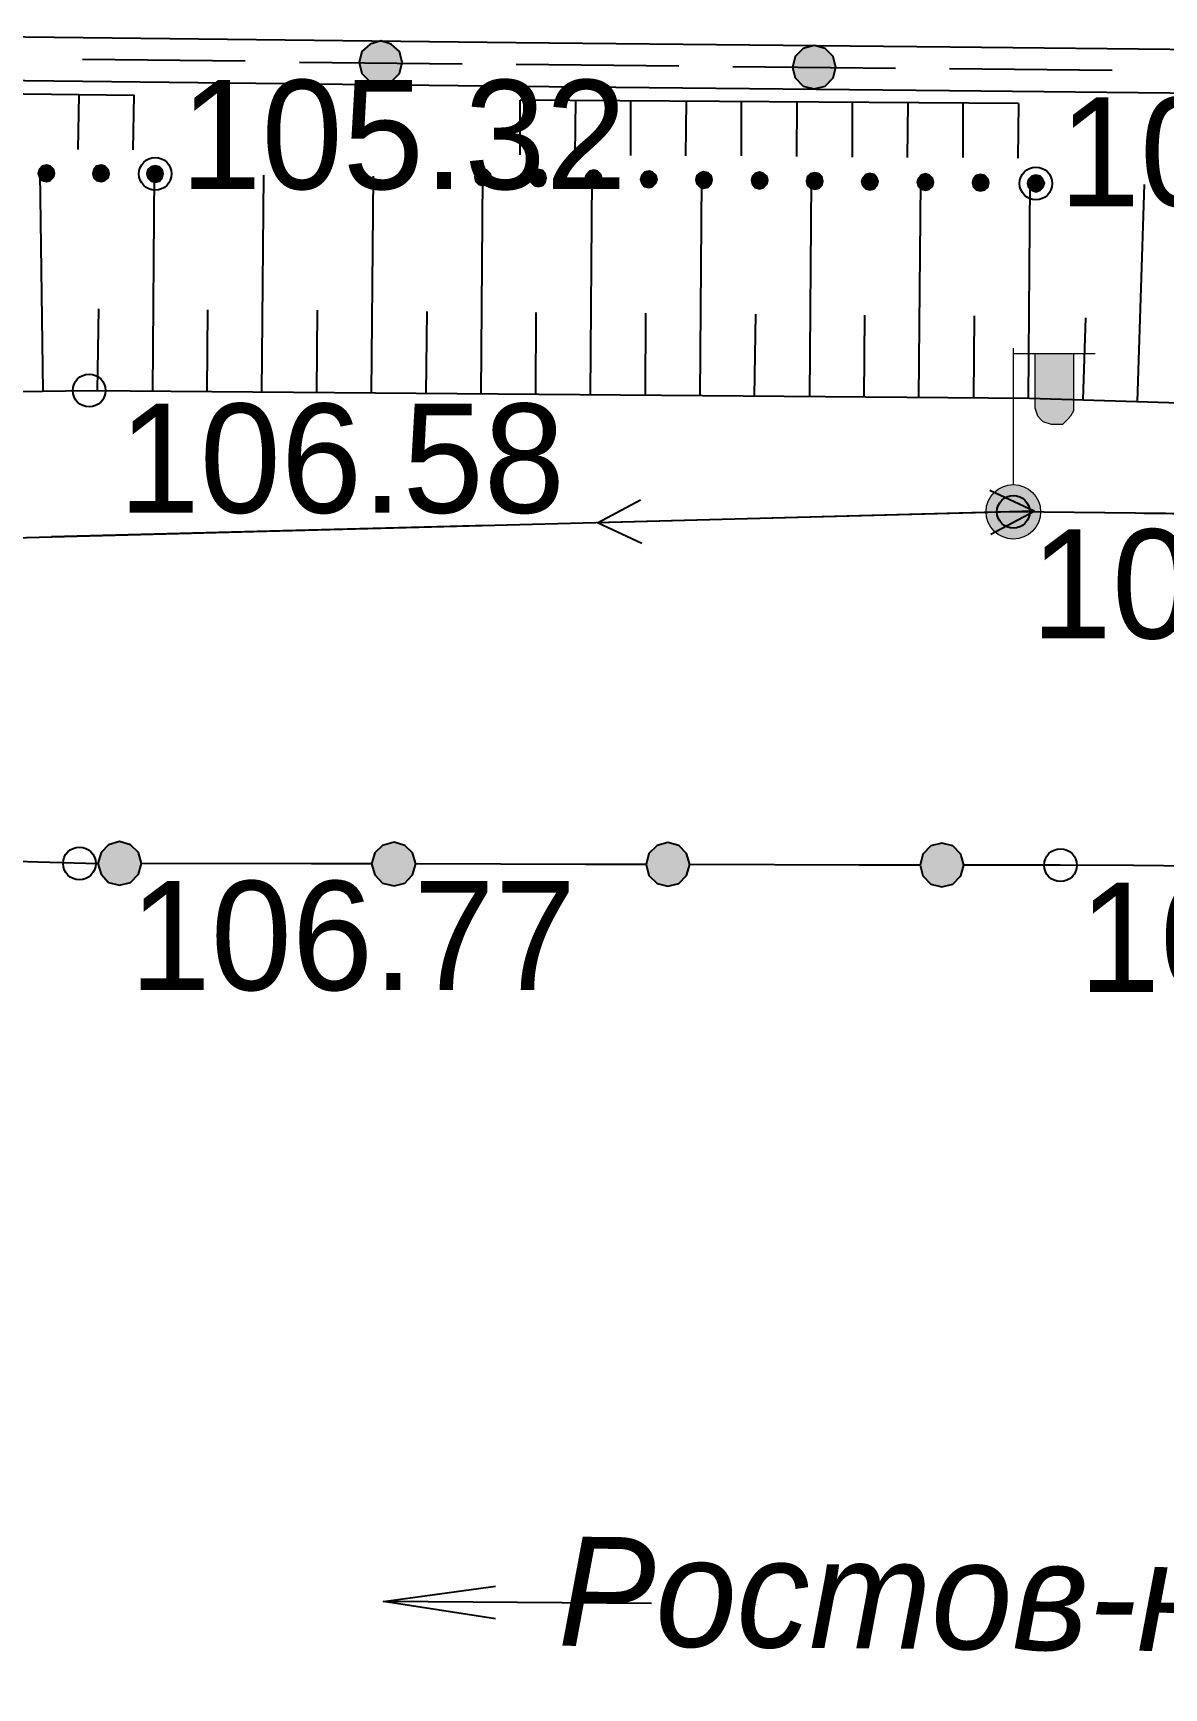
# Model space of a CAD drawing. Header units: millimetres. Extents: x 172667 to 1873135, y -274708 to 168495.
# Drawn here: x 1742374 to 1752736, y -5077 to 10080 of the extents above; entities that cross this region are included whole.
import ezdxf
from ezdxf.enums import TextEntityAlignment as Align

# ---------------------------------------------------------------- set-up
doc = ezdxf.new("R2010")
doc.units = ezdxf.units.MM
doc.layers.add('_ТОПО', color=253, linetype='Continuous')
doc.layers.add('SC007', color=7, linetype='Continuous')
doc.styles.add('1', font='', dxfattribs={"height": 0.000909972})
doc.styles.add('F2', font='', dxfattribs={"height": 0.000909972})
doc.styles.get('1').set_extended_font_data('D431', italic=True)
doc.styles.get('F2').set_extended_font_data('D431')

# ---------------------------------------------------------------- blocks, each defined once
blk = doc.blocks.new('SYMBOL2060001')
at = {"layer": 'SC007'}
blk.add_circle((0, 0), 0.15, dxfattribs=at)
blk = doc.blocks.new('SYMBOL2090003')
at = {"true_color": 0x000000}
h = blk.add_hatch(color=18, dxfattribs=at)
edge = h.paths.add_edge_path()
edge.add_arc((0, 0), 0.25, 0, 360)
at = {"color": 18, "linetype": 'Continuous', "lineweight": 0, "true_color": 0x000000}
blk.add_circle((0, 0), 0.25, dxfattribs=at)
blk = doc.blocks.new('SYMBOL2090014')
at = {"true_color": 0xffffff}
blk.add_hatch(color=7, dxfattribs=at).paths.add_polyline_path([(0.55, 1.45), (0.55, 0.95), (0.55, 0.925), (0.525, 0.875), (0.5, 0.85), (0.475, 0.825), (0.45, 0.8), (0.425, 0.8), (0.375, 0.8), (0.35, 0.8), (0.275, 0.825), (0.25, 0.85), (0.225, 0.875), (0.2, 0.95), (0.2, 1.45)])
at = {"color": 18, "linetype": 'Continuous', "lineweight": 0, "true_color": 0x000000, "flags": 128}
for points in [[(0, 1.5), (0, 0.25)], [(0, 1.45), (0.75, 1.45)]]:
    blk.add_lwpolyline(points, dxfattribs=at)
blk.add_lwpolyline([(0.55, 1.45), (0.55, 0.95), (0.55, 0.925), (0.525, 0.875), (0.5, 0.85), (0.475, 0.825), (0.45, 0.8), (0.425, 0.8), (0.375, 0.8), (0.35, 0.8), (0.275, 0.825), (0.25, 0.85), (0.225, 0.875), (0.2, 0.95), (0.2, 1.45), (0.55, 1.45)], close=True, dxfattribs=at)

msp = doc.modelspace()

# ---------------------------------------------------------------- hatches: boundary and pattern name
at = {"layer": '_ТОПО', "linetype": 'ByBlock', "lineweight": -2}
for points in [[(1745561.2, 9610.1), (1745656.2, 9635.1), (1745731.2, 9710.1), (1745756.2, 9810.1), (1745731.2, 9910.1), (1745656.2, 9980.1), (1745561.2, 10010.1), (1745461.2, 9980.1), (1745386.2, 9910.1), (1745361.2, 9810.1), (1745386.2, 9710.1), (1745461.2, 9635.1)], [(1749531.2, 9570.1), (1749631.2, 9595.1), (1749706.2, 9670.1), (1749731.2, 9765.1), (1749706.2, 9865.1), (1749631.2, 9940.1), (1749531.2, 9965.1), (1749431.2, 9940.1), (1749356.2, 9865.1), (1749331.2, 9765.1), (1749356.2, 9670.1), (1749431.2, 9595.1)], [(1742496.2, 8720.1), (1742531.2, 8730.1), (1742561.2, 8760.1), (1742571.2, 8795.1), (1742561.2, 8835.1), (1742531.2, 8860.1), (1742496.2, 8870.1), (1742456.2, 8860.1), (1742431.2, 8835.1), (1742421.2, 8795.1), (1742431.2, 8760.1), (1742456.2, 8730.1)], [(1742996.2, 8720.1), (1743031.2, 8730.1), (1743061.2, 8755.1), (1743071.2, 8795.1), (1743061.2, 8830.1), (1743031.2, 8860.1), (1742996.2, 8870.1), (1742956.2, 8860.1), (1742931.2, 8830.1), (1742921.2, 8795.1), (1742931.2, 8755.1), (1742956.2, 8730.1)], [(1743491.2, 8715.1), (1743531.2, 8725.1), (1743556.2, 8755.1), (1743566.2, 8790.1), (1743556.2, 8830.1), (1743531.2, 8855.1), (1743491.2, 8865.1), (1743456.2, 8855.1), (1743426.2, 8830.1), (1743416.2, 8790.1), (1743426.2, 8755.1), (1743456.2, 8725.1)], [(1746496.2, 8685.1), (1746531.2, 8695.1), (1746561.2, 8720.1), (1746571.2, 8760.1), (1746561.2, 8795.1), (1746531.2, 8825.1), (1746496.2, 8835.1), (1746456.2, 8825.1), (1746431.2, 8795.1), (1746421.2, 8760.1), (1746431.2, 8720.1), (1746456.2, 8695.1)], [(1747001.2, 8675.1), (1747041.2, 8685.1), (1747066.2, 8715.1), (1747076.2, 8755.1), (1747066.2, 8790.1), (1747041.2, 8820.1), (1747001.2, 8830.1), (1746966.2, 8820.1), (1746936.2, 8790.1), (1746926.2, 8755.1), (1746936.2, 8715.1), (1746966.2, 8685.1)], [(1747511.2, 8670.1), (1747546.2, 8680.1), (1747576.2, 8710.1), (1747586.2, 8745.1), (1747576.2, 8785.1), (1747546.2, 8815.1), (1747511.2, 8825.1), (1747471.2, 8815.1), (1747446.2, 8785.1), (1747431.2, 8745.1), (1747446.2, 8710.1), (1747471.2, 8680.1)], [(1748016.2, 8665.1), (1748051.2, 8675.1), (1748081.2, 8705.1), (1748091.2, 8740.1), (1748081.2, 8780.1), (1748051.2, 8805.1), (1748016.2, 8815.1), (1747976.2, 8805.1), (1747951.2, 8780.1), (1747941.2, 8740.1), (1747951.2, 8705.1), (1747976.2, 8675.1)], [(1748521.2, 8660.1), (1748561.2, 8670.1), (1748586.2, 8700.1), (1748596.2, 8735.1), (1748586.2, 8775.1), (1748561.2, 8800.1), (1748521.2, 8810.1), (1748486.2, 8800.1), (1748456.2, 8775.1), (1748446.2, 8735.1), (1748456.2, 8700.1), (1748486.2, 8670.1)], [(1749031.2, 8655.1), (1749066.2, 8665.1), (1749096.2, 8695.1), (1749106.2, 8730.1), (1749096.2, 8770.1), (1749066.2, 8795.1), (1749031.2, 8805.1), (1748991.2, 8795.1), (1748966.2, 8770.1), (1748956.2, 8730.1), (1748966.2, 8695.1), (1748991.2, 8665.1)], [(1749536.2, 8650.1), (1749576.2, 8660.1), (1749601.2, 8685.1), (1749611.2, 8725.1), (1749601.2, 8765.1), (1749576.2, 8790.1), (1749536.2, 8800.1), (1749496.2, 8790.1), (1749471.2, 8765.1), (1749461.2, 8725.1), (1749471.2, 8685.1), (1749496.2, 8660.1)], [(1750041.2, 8645.1), (1750081.2, 8655.1), (1750106.2, 8680.1), (1750116.2, 8720.1), (1750106.2, 8755.1), (1750081.2, 8785.1), (1750041.2, 8795.1), (1750006.2, 8785.1), (1749976.2, 8755.1), (1749966.2, 8720.1), (1749976.2, 8680.1), (1750006.2, 8655.1)], [(1750551.2, 8640.1), (1750586.2, 8650.1), (1750616.2, 8675.1), (1750626.2, 8715.1), (1750616.2, 8750.1), (1750586.2, 8780.1), (1750551.2, 8790.1), (1750511.2, 8780.1), (1750486.2, 8750.1), (1750476.2, 8715.1), (1750486.2, 8675.1), (1750511.2, 8650.1)], [(1751056.2, 8635.1), (1751096.2, 8645.1), (1751121.2, 8670.1), (1751131.2, 8710.1), (1751121.2, 8745.1), (1751096.2, 8775.1), (1751056.2, 8785.1), (1751016.2, 8775.1), (1750991.2, 8745.1), (1750981.2, 8710.1), (1750991.2, 8670.1), (1751016.2, 8645.1)], [(1751561.2, 8625.1), (1751601.2, 8640.1), (1751626.2, 8665.1), (1751641.2, 8705.1), (1751626.2, 8740.1), (1751601.2, 8770.1), (1751561.2, 8780.1), (1751526.2, 8770.1), (1751496.2, 8740.1), (1751486.2, 8705.1), (1751496.2, 8665.1), (1751526.2, 8640.1)], [(1743166.2, 2275.1), (1743266.2, 2300.1), (1743341.2, 2375.1), (1743366.2, 2475.1), (1743341.2, 2575.1), (1743266.2, 2645.1), (1743166.2, 2675.1), (1743066.2, 2645.1), (1742996.2, 2575.1), (1742966.2, 2475.1), (1742996.2, 2375.1), (1743066.2, 2300.1)], [(1745681.2, 2270.1), (1745781.2, 2295.1), (1745851.2, 2370.1), (1745881.2, 2470.1), (1745851.2, 2570.1), (1745781.2, 2640.1), (1745681.2, 2670.1), (1745576.2, 2640.1), (1745506.2, 2570.1), (1745476.2, 2470.1), (1745506.2, 2370.1), (1745576.2, 2295.1)], [(1748191.2, 2265.1), (1748291.2, 2290.1), (1748361.2, 2365.1), (1748391.2, 2465.1), (1748361.2, 2565.1), (1748291.2, 2640.1), (1748191.2, 2665.1), (1748091.2, 2640.1), (1748016.2, 2565.1), (1747991.2, 2465.1), (1748016.2, 2365.1), (1748091.2, 2290.1)], [(1750701.2, 2260.1), (1750801.2, 2285.1), (1750876.2, 2360.1), (1750901.2, 2460.1), (1750876.2, 2560.1), (1750801.2, 2635.1), (1750701.2, 2660.1), (1750601.2, 2635.1), (1750526.2, 2560.1), (1750501.2, 2460.1), (1750526.2, 2360.1), (1750601.2, 2285.1)]]:
    msp.add_hatch(color=8, dxfattribs=at).paths.add_polyline_path(points)

# ---------------------------------------------------------------- linework, layer by layer
at = {"layer": '_ТОПО', "color": 8, "linetype": 'ByBlock', "lineweight": -2}
for p, q in [((1738856.2, 10080.1, 107425.7), (1742831.2, 10040.1, 107472.7)), ((1742831.2, 10040.1, 107472.7), (1746801.2, 9995.1, 107519.6)), ((1746801.2, 9995.1, 107519.6), (1750776.2, 9955.1, 107566.6)), ((1750776.2, 9955.1, 107566.6), (1754746.2, 9910.1, 107613.5)), ((1742826.2, 9840.1, 107472.6), (1744316.2, 9825.1, 107490.3)), ((1742826.2, 9840.1, 107472.6), (1744316.2, 9825.1, 107490.3)), ((1744816.2, 9815.1, 107496.2), (1746306.2, 9800.1, 107513.8)), ((1744816.2, 9815.1, 107496.2), (1746306.2, 9800.1, 107513.8)), ((1746801.2, 9795.1, 107519.6), (1748291.2, 9780.1, 107537.2)), ((1746801.2, 9795.1, 107519.6), (1748291.2, 9780.1, 107537.2)), ((1748786.2, 9775.1, 107543.1), (1750276.2, 9760.1, 107560.7)), ((1748786.2, 9775.1, 107543.1), (1750276.2, 9760.1, 107560.7)), ((1750771.2, 9755.1, 107566.5), (1752261.2, 9740.1, 107584.1)), ((1750771.2, 9755.1, 107566.5), (1752261.2, 9740.1, 107584.1)), ((1743300.1, 9508.3, 98772.5), (1730138.9, 9685.1, 106645.8)), ((1738851.2, 9680.1, 107425.6), (1742826.2, 9640.1, 107472.6)), ((1742826.2, 9640.1, 107472.6), (1746796.2, 9595.1, 107519.5)), ((1746796.2, 9595.1, 107519.5), (1750771.2, 9555.1, 107566.5)), ((1750771.2, 9555.1, 107566.5), (1754741.2, 9510.1, 107613.3)), ((1742786.2, 9015.1, 99191.7), (1742796.2, 9515.1, 99073.9)), ((1743291.2, 9010.1, 99059.5), (1743301.2, 9510.1, 98772.5)), ((1746836.2, 8965.1, 102188.4), (1746836.2, 9465.1, 101736.9)), ((1751404.9, 9435.4, 106323.4), (1746837.5, 9466.7, 101736.9)), ((1747341.2, 8965.1, 102415.8), (1747346.2, 9465.1, 102247.7)), ((1747851.2, 8960.1, 102838.4), (1747851.2, 9460.1, 102754.8)), ((1748356.2, 8955.1, 103304.4), (1748361.2, 9455.1, 103266.9)), ((1748866.2, 8955.1, 103789), (1748866.2, 9455.1, 103774)), ((1749371.2, 8950.1, 104272.8), (1749376.2, 9450.1, 104286.2)), ((1749881.2, 8945.1, 104757.6), (1749881.2, 9445.1, 104793.3)), ((1750386.2, 8940.1, 105222.7), (1750391.2, 9440.1, 105305.4)), ((1750896.2, 8940.1, 105645.3), (1750896.2, 9440.1, 105812.5)), ((1751401.2, 8935.1, 105873), (1751406.2, 9435.1, 106323.4)), ((1742465.2, 6800.8, 106842.5), (1742439.4, 8797.8, 106842.5)), ((1743470.2, 6800.8, 106842.5), (1743485.6, 8791.2, 106842.5)), ((1744470.2, 6790.8, 106842.5), (1744487.4, 8780.3, 106842.5)), ((1745475.2, 6785.8, 106842.5), (1745492.3, 8769.3, 106842.5)), ((1746480.2, 6775.8, 106842.5), (1746495.6, 8758.4, 106842.5)), ((1747480.2, 6770.8, 106842.5), (1747497.2, 8747.5, 106842.5)), ((1748485.2, 6760.8, 106842.5), (1748500.5, 8736.5, 106842.5)), ((1749490.2, 6750.8, 106842.5), (1749505.5, 8725.6, 106842.5)), ((1750490.2, 6745.8, 106842.5), (1750507.2, 8714.6, 106842.5)), ((1751495.2, 6735.8, 106842.5), (1751510.5, 8703.7, 106842.5)), ((1752495.2, 6705.8, 106842.5), (1752557, 8694.8, 106842.5)), ((1742965.2, 6805.8, 106842.5), (1742975.2, 7555.8, 106842.5)), ((1743970.2, 6795.8, 106842.5), (1743975.2, 7545.8, 106842.5)), ((1744975.2, 6790.8, 106842.5), (1744980.2, 7540.8, 106842.5)), ((1745975.2, 6780.8, 106842.5), (1745985.2, 7530.8, 106842.5)), ((1746980.2, 6770.8, 106842.5), (1746985.2, 7520.8, 106842.5)), ((1747985.2, 6765.8, 106842.5), (1747990.2, 7515.8, 106842.5)), ((1748985.2, 6755.8, 106842.5), (1748995.2, 7505.8, 106842.5)), ((1749990.2, 6745.8, 106842.5), (1749995.2, 7495.8, 106842.5)), ((1750995.2, 6740.8, 106842.5), (1751000.2, 7490.8, 106842.5)), ((1751995.2, 6720.8, 106842.5), (1752020.2, 7470.8, 106842.5)), ((1751546.2, 5700.1, 106972), (1747546.2, 5595.1, 106972)), ((1756551.2, 5640.1, 106972), (1752551.2, 5680.1, 106972)), ((1746546.2, 5570.1, 106972), (1742541.2, 5465.1, 106972)), ((1742416.2, 2485.1, 107101.5), (1740856.2, 2535.1, 107101.5)), ((1742966.2, 2470.1, 107101.5), (1742416.2, 2485.1, 107101.5)), ((1744926.2, 2470.1, 107101.5), (1743366.2, 2475.1, 107101.5)), ((1745476.2, 2470.1, 107101.5), (1744926.2, 2470.1, 107101.5)), ((1747436.2, 2465.1, 107101.5), (1745881.2, 2470.1, 107101.5)), ((1747991.2, 2465.1, 107101.5), (1747436.2, 2465.1, 107101.5)), ((1749946.2, 2460.1, 107101.5), (1748391.2, 2465.1, 107101.5)), ((1750501.2, 2460.1, 107101.5), (1749946.2, 2460.1, 107101.5)), ((1753011.2, 2450.1, 107101.5), (1752456.2, 2455.1, 107101.5)), ((1748041.2, -4304.9, 106952.7), (1745586.2, -4284.9, 106952.7)), ((1748041.2, -4304.9, 106952.7), (1745586.2, -4284.9, 106952.7))]:
    msp.add_line(p, q, dxfattribs=at)
at = {"layer": '_ТОПО', "color": 8, "linetype": 'ByBlock', "lineweight": -2, "flags": 128}
for points, elevation in [([(1745561.2, 9610.1), (1745656.2, 9635.1), (1745731.2, 9710.1), (1745756.2, 9810.1), (1745731.2, 9910.1), (1745656.2, 9980.1), (1745561.2, 10010.1), (1745461.2, 9980.1), (1745386.2, 9910.1), (1745361.2, 9810.1), (1745386.2, 9710.1), (1745461.2, 9635.1), (1745561.2, 9610.1)], 107504.9), ([(1745561.2, 9610.1), (1745656.2, 9635.1), (1745731.2, 9710.1), (1745756.2, 9810.1), (1745731.2, 9910.1), (1745656.2, 9980.1), (1745561.2, 10010.1), (1745461.2, 9980.1), (1745386.2, 9910.1), (1745361.2, 9810.1), (1745386.2, 9710.1), (1745461.2, 9635.1), (1745561.2, 9610.1)], 107296.5), ([(1749531.2, 9570.1), (1749631.2, 9595.1), (1749706.2, 9670.1), (1749731.2, 9765.1), (1749706.2, 9865.1), (1749631.2, 9940.1), (1749531.2, 9965.1), (1749431.2, 9940.1), (1749356.2, 9865.1), (1749331.2, 9765.1), (1749356.2, 9670.1), (1749431.2, 9595.1), (1749531.2, 9570.1)], 107551.9), ([(1749531.2, 9570.1), (1749631.2, 9595.1), (1749706.2, 9670.1), (1749731.2, 9765.1), (1749706.2, 9865.1), (1749631.2, 9940.1), (1749531.2, 9965.1), (1749431.2, 9940.1), (1749356.2, 9865.1), (1749331.2, 9765.1), (1749356.2, 9670.1), (1749431.2, 9595.1), (1749531.2, 9570.1)], 107296.5), ([(1742496.2, 8720.1), (1742531.2, 8730.1), (1742561.2, 8760.1), (1742571.2, 8795.1), (1742561.2, 8835.1), (1742531.2, 8860.1), (1742496.2, 8870.1), (1742456.2, 8860.1), (1742431.2, 8835.1), (1742421.2, 8795.1), (1742431.2, 8760.1), (1742456.2, 8730.1), (1742496.2, 8720.1)], 105296), ([(1742496.2, 8720.1), (1742531.2, 8730.1), (1742561.2, 8760.1), (1742571.2, 8795.1), (1742561.2, 8835.1), (1742531.2, 8860.1), (1742496.2, 8870.1), (1742456.2, 8860.1), (1742431.2, 8835.1), (1742421.2, 8795.1), (1742431.2, 8760.1), (1742456.2, 8730.1), (1742496.2, 8720.1)], 105296), ([(1742996.2, 8720.1), (1743031.2, 8730.1), (1743061.2, 8755.1), (1743071.2, 8795.1), (1743061.2, 8830.1), (1743031.2, 8860.1), (1742996.2, 8870.1), (1742956.2, 8860.1), (1742931.2, 8830.1), (1742921.2, 8795.1), (1742931.2, 8755.1), (1742956.2, 8730.1), (1742996.2, 8720.1)], 105296), ([(1742996.2, 8720.1), (1743031.2, 8730.1), (1743061.2, 8755.1), (1743071.2, 8795.1), (1743061.2, 8830.1), (1743031.2, 8860.1), (1742996.2, 8870.1), (1742956.2, 8860.1), (1742931.2, 8830.1), (1742921.2, 8795.1), (1742931.2, 8755.1), (1742956.2, 8730.1), (1742996.2, 8720.1)], 105296), ([(1743491.2, 8715.1), (1743531.2, 8725.1), (1743556.2, 8755.1), (1743566.2, 8790.1), (1743556.2, 8830.1), (1743531.2, 8855.1), (1743491.2, 8865.1), (1743456.2, 8855.1), (1743426.2, 8830.1), (1743416.2, 8790.1), (1743426.2, 8755.1), (1743456.2, 8725.1), (1743491.2, 8715.1)], 105296), ([(1743491.2, 8715.1), (1743531.2, 8725.1), (1743556.2, 8755.1), (1743566.2, 8790.1), (1743556.2, 8830.1), (1743531.2, 8855.1), (1743491.2, 8865.1), (1743456.2, 8855.1), (1743426.2, 8830.1), (1743416.2, 8790.1), (1743426.2, 8755.1), (1743456.2, 8725.1), (1743491.2, 8715.1)], 105296), ([(1746496.2, 8685.1), (1746531.2, 8695.1), (1746561.2, 8720.1), (1746571.2, 8760.1), (1746561.2, 8795.1), (1746531.2, 8825.1), (1746496.2, 8835.1), (1746456.2, 8825.1), (1746431.2, 8795.1), (1746421.2, 8760.1), (1746431.2, 8720.1), (1746456.2, 8695.1), (1746496.2, 8685.1)], 105296), ([(1746496.2, 8685.1), (1746531.2, 8695.1), (1746561.2, 8720.1), (1746571.2, 8760.1), (1746561.2, 8795.1), (1746531.2, 8825.1), (1746496.2, 8835.1), (1746456.2, 8825.1), (1746431.2, 8795.1), (1746421.2, 8760.1), (1746431.2, 8720.1), (1746456.2, 8695.1), (1746496.2, 8685.1)], 105296), ([(1747001.2, 8675.1), (1747041.2, 8685.1), (1747066.2, 8715.1), (1747076.2, 8755.1), (1747066.2, 8790.1), (1747041.2, 8820.1), (1747001.2, 8830.1), (1746966.2, 8820.1), (1746936.2, 8790.1), (1746926.2, 8755.1), (1746936.2, 8715.1), (1746966.2, 8685.1), (1747001.2, 8675.1)], 105296), ([(1747001.2, 8675.1), (1747041.2, 8685.1), (1747066.2, 8715.1), (1747076.2, 8755.1), (1747066.2, 8790.1), (1747041.2, 8820.1), (1747001.2, 8830.1), (1746966.2, 8820.1), (1746936.2, 8790.1), (1746926.2, 8755.1), (1746936.2, 8715.1), (1746966.2, 8685.1), (1747001.2, 8675.1)], 105296), ([(1747511.2, 8670.1), (1747546.2, 8680.1), (1747576.2, 8710.1), (1747586.2, 8745.1), (1747576.2, 8785.1), (1747546.2, 8815.1), (1747511.2, 8825.1), (1747471.2, 8815.1), (1747446.2, 8785.1), (1747431.2, 8745.1), (1747446.2, 8710.1), (1747471.2, 8680.1), (1747511.2, 8670.1)], 105296), ([(1747511.2, 8670.1), (1747546.2, 8680.1), (1747576.2, 8710.1), (1747586.2, 8745.1), (1747576.2, 8785.1), (1747546.2, 8815.1), (1747511.2, 8825.1), (1747471.2, 8815.1), (1747446.2, 8785.1), (1747431.2, 8745.1), (1747446.2, 8710.1), (1747471.2, 8680.1), (1747511.2, 8670.1)], 105296), ([(1748016.2, 8665.1), (1748051.2, 8675.1), (1748081.2, 8705.1), (1748091.2, 8740.1), (1748081.2, 8780.1), (1748051.2, 8805.1), (1748016.2, 8815.1), (1747976.2, 8805.1), (1747951.2, 8780.1), (1747941.2, 8740.1), (1747951.2, 8705.1), (1747976.2, 8675.1), (1748016.2, 8665.1)], 105296), ([(1748016.2, 8665.1), (1748051.2, 8675.1), (1748081.2, 8705.1), (1748091.2, 8740.1), (1748081.2, 8780.1), (1748051.2, 8805.1), (1748016.2, 8815.1), (1747976.2, 8805.1), (1747951.2, 8780.1), (1747941.2, 8740.1), (1747951.2, 8705.1), (1747976.2, 8675.1), (1748016.2, 8665.1)], 105296), ([(1748521.2, 8660.1), (1748561.2, 8670.1), (1748586.2, 8700.1), (1748596.2, 8735.1), (1748586.2, 8775.1), (1748561.2, 8800.1), (1748521.2, 8810.1), (1748486.2, 8800.1), (1748456.2, 8775.1), (1748446.2, 8735.1), (1748456.2, 8700.1), (1748486.2, 8670.1), (1748521.2, 8660.1)], 105296), ([(1748521.2, 8660.1), (1748561.2, 8670.1), (1748586.2, 8700.1), (1748596.2, 8735.1), (1748586.2, 8775.1), (1748561.2, 8800.1), (1748521.2, 8810.1), (1748486.2, 8800.1), (1748456.2, 8775.1), (1748446.2, 8735.1), (1748456.2, 8700.1), (1748486.2, 8670.1), (1748521.2, 8660.1)], 105296), ([(1749031.2, 8655.1), (1749066.2, 8665.1), (1749096.2, 8695.1), (1749106.2, 8730.1), (1749096.2, 8770.1), (1749066.2, 8795.1), (1749031.2, 8805.1), (1748991.2, 8795.1), (1748966.2, 8770.1), (1748956.2, 8730.1), (1748966.2, 8695.1), (1748991.2, 8665.1), (1749031.2, 8655.1)], 105296), ([(1749031.2, 8655.1), (1749066.2, 8665.1), (1749096.2, 8695.1), (1749106.2, 8730.1), (1749096.2, 8770.1), (1749066.2, 8795.1), (1749031.2, 8805.1), (1748991.2, 8795.1), (1748966.2, 8770.1), (1748956.2, 8730.1), (1748966.2, 8695.1), (1748991.2, 8665.1), (1749031.2, 8655.1)], 105296), ([(1749536.2, 8650.1), (1749576.2, 8660.1), (1749601.2, 8685.1), (1749611.2, 8725.1), (1749601.2, 8765.1), (1749576.2, 8790.1), (1749536.2, 8800.1), (1749496.2, 8790.1), (1749471.2, 8765.1), (1749461.2, 8725.1), (1749471.2, 8685.1), (1749496.2, 8660.1), (1749536.2, 8650.1)], 105296), ([(1749536.2, 8650.1), (1749576.2, 8660.1), (1749601.2, 8685.1), (1749611.2, 8725.1), (1749601.2, 8765.1), (1749576.2, 8790.1), (1749536.2, 8800.1), (1749496.2, 8790.1), (1749471.2, 8765.1), (1749461.2, 8725.1), (1749471.2, 8685.1), (1749496.2, 8660.1), (1749536.2, 8650.1)], 105296), ([(1750041.2, 8645.1), (1750081.2, 8655.1), (1750106.2, 8680.1), (1750116.2, 8720.1), (1750106.2, 8755.1), (1750081.2, 8785.1), (1750041.2, 8795.1), (1750006.2, 8785.1), (1749976.2, 8755.1), (1749966.2, 8720.1), (1749976.2, 8680.1), (1750006.2, 8655.1), (1750041.2, 8645.1)], 105296), ([(1750041.2, 8645.1), (1750081.2, 8655.1), (1750106.2, 8680.1), (1750116.2, 8720.1), (1750106.2, 8755.1), (1750081.2, 8785.1), (1750041.2, 8795.1), (1750006.2, 8785.1), (1749976.2, 8755.1), (1749966.2, 8720.1), (1749976.2, 8680.1), (1750006.2, 8655.1), (1750041.2, 8645.1)], 105296), ([(1750551.2, 8640.1), (1750586.2, 8650.1), (1750616.2, 8675.1), (1750626.2, 8715.1), (1750616.2, 8750.1), (1750586.2, 8780.1), (1750551.2, 8790.1), (1750511.2, 8780.1), (1750486.2, 8750.1), (1750476.2, 8715.1), (1750486.2, 8675.1), (1750511.2, 8650.1), (1750551.2, 8640.1)], 105296), ([(1750551.2, 8640.1), (1750586.2, 8650.1), (1750616.2, 8675.1), (1750626.2, 8715.1), (1750616.2, 8750.1), (1750586.2, 8780.1), (1750551.2, 8790.1), (1750511.2, 8780.1), (1750486.2, 8750.1), (1750476.2, 8715.1), (1750486.2, 8675.1), (1750511.2, 8650.1), (1750551.2, 8640.1)], 105296), ([(1751056.2, 8635.1), (1751096.2, 8645.1), (1751121.2, 8670.1), (1751131.2, 8710.1), (1751121.2, 8745.1), (1751096.2, 8775.1), (1751056.2, 8785.1), (1751016.2, 8775.1), (1750991.2, 8745.1), (1750981.2, 8710.1), (1750991.2, 8670.1), (1751016.2, 8645.1), (1751056.2, 8635.1)], 105296), ([(1751056.2, 8635.1), (1751096.2, 8645.1), (1751121.2, 8670.1), (1751131.2, 8710.1), (1751121.2, 8745.1), (1751096.2, 8775.1), (1751056.2, 8785.1), (1751016.2, 8775.1), (1750991.2, 8745.1), (1750981.2, 8710.1), (1750991.2, 8670.1), (1751016.2, 8645.1), (1751056.2, 8635.1)], 105296), ([(1751561.2, 8625.1), (1751601.2, 8640.1), (1751626.2, 8665.1), (1751641.2, 8705.1), (1751626.2, 8740.1), (1751601.2, 8770.1), (1751561.2, 8780.1), (1751526.2, 8770.1), (1751496.2, 8740.1), (1751486.2, 8705.1), (1751496.2, 8665.1), (1751526.2, 8640.1), (1751561.2, 8625.1)], 105296), ([(1751561.2, 8625.1), (1751601.2, 8640.1), (1751626.2, 8665.1), (1751641.2, 8705.1), (1751626.2, 8740.1), (1751601.2, 8770.1), (1751561.2, 8780.1), (1751526.2, 8770.1), (1751496.2, 8740.1), (1751486.2, 8705.1), (1751496.2, 8665.1), (1751526.2, 8640.1), (1751561.2, 8625.1)], 105296), ([(1743166.2, 2275.1), (1743266.2, 2300.1), (1743341.2, 2375.1), (1743366.2, 2475.1), (1743341.2, 2575.1), (1743266.2, 2645.1), (1743166.2, 2675.1), (1743066.2, 2645.1), (1742996.2, 2575.1), (1742966.2, 2475.1), (1742996.2, 2375.1), (1743066.2, 2300.1), (1743166.2, 2275.1)], 107101.5), ([(1743166.2, 2275.1), (1743266.2, 2300.1), (1743341.2, 2375.1), (1743366.2, 2475.1), (1743341.2, 2575.1), (1743266.2, 2645.1), (1743166.2, 2675.1), (1743066.2, 2645.1), (1742996.2, 2575.1), (1742966.2, 2475.1), (1742996.2, 2375.1), (1743066.2, 2300.1), (1743166.2, 2275.1)], 107101.5), ([(1745681.2, 2270.1), (1745781.2, 2295.1), (1745851.2, 2370.1), (1745881.2, 2470.1), (1745851.2, 2570.1), (1745781.2, 2640.1), (1745681.2, 2670.1), (1745576.2, 2640.1), (1745506.2, 2570.1), (1745476.2, 2470.1), (1745506.2, 2370.1), (1745576.2, 2295.1), (1745681.2, 2270.1)], 107101.5), ([(1745681.2, 2270.1), (1745781.2, 2295.1), (1745851.2, 2370.1), (1745881.2, 2470.1), (1745851.2, 2570.1), (1745781.2, 2640.1), (1745681.2, 2670.1), (1745576.2, 2640.1), (1745506.2, 2570.1), (1745476.2, 2470.1), (1745506.2, 2370.1), (1745576.2, 2295.1), (1745681.2, 2270.1)], 107101.5), ([(1748191.2, 2265.1), (1748291.2, 2290.1), (1748361.2, 2365.1), (1748391.2, 2465.1), (1748361.2, 2565.1), (1748291.2, 2640.1), (1748191.2, 2665.1), (1748091.2, 2640.1), (1748016.2, 2565.1), (1747991.2, 2465.1), (1748016.2, 2365.1), (1748091.2, 2290.1), (1748191.2, 2265.1)], 107101.5), ([(1748191.2, 2265.1), (1748291.2, 2290.1), (1748361.2, 2365.1), (1748391.2, 2465.1), (1748361.2, 2565.1), (1748291.2, 2640.1), (1748191.2, 2665.1), (1748091.2, 2640.1), (1748016.2, 2565.1), (1747991.2, 2465.1), (1748016.2, 2365.1), (1748091.2, 2290.1), (1748191.2, 2265.1)], 107101.5), ([(1750701.2, 2260.1), (1750801.2, 2285.1), (1750876.2, 2360.1), (1750901.2, 2460.1), (1750876.2, 2560.1), (1750801.2, 2635.1), (1750701.2, 2660.1), (1750601.2, 2635.1), (1750526.2, 2560.1), (1750501.2, 2460.1), (1750526.2, 2360.1), (1750601.2, 2285.1), (1750701.2, 2260.1)], 107101.5), ([(1750701.2, 2260.1), (1750801.2, 2285.1), (1750876.2, 2360.1), (1750901.2, 2460.1), (1750876.2, 2560.1), (1750801.2, 2635.1), (1750701.2, 2660.1), (1750601.2, 2635.1), (1750526.2, 2560.1), (1750501.2, 2460.1), (1750526.2, 2360.1), (1750601.2, 2285.1), (1750701.2, 2260.1)], 107101.5)]:
    msp.add_lwpolyline(points, close=True, dxfattribs=dict(at, elevation=elevation))
for points, elevation in [([(1715488.5, 4964.9), (1716889.2, 4311.4), (1718075.3, 4040.9), (1719128.2, 3980.1), (1720378.1, 4466.1), (1721800, 5018.9), (1722445, 5310.2), (1724317.8, 5934.5), (1727344.2, 6604.1), (1742887.2, 6806.1), (1751503.7, 6735.6), (1781375.2, 5815.1), (1811860.2, 5760.1), (1841019.2, 5546.1), (1855790.2, 4737.1)], 106842.5), ([(1841019.2, 5546.1), (1840667.1, 5112.5), (1812170.2, 5310.2), (1811860.2, 5760.1), (1811376.1, 5426.6), (1781498.8, 5351.8), (1781375.2, 5815.1), (1781041.1, 5372.6), (1751356.2, 5695.1), (1722027.2, 4922.1)], 106972), ([(1747951.2, 5405.1), (1747546.2, 5595.1), (1747941.2, 5805.1)], 106972), ([(1751151.2, 5490.1), (1751546.2, 5700.1), (1751141.2, 5890.1)], 106972), ([(1752456.2, 2455.1), (1751786.2, 2460.1), (1750901.2, 2460.1)], 107101.5), ([(1746611.2, -4444.9), (1745586.2, -4284.9), (1746611.2, -4144.9)], 106952.7), ([(1746611.2, -4444.9), (1745586.2, -4284.9), (1746611.2, -4144.9)], 106952.7)]:
    msp.add_lwpolyline(points, dxfattribs=dict(at, elevation=elevation))

# ---------------------------------------------------------------- block references
at = {"layer": '_ТОПО', "color": 8, "linetype": 'ByBlock', "lineweight": -2, "xscale": 1000, "yscale": 1000, "zscale": 1000}
for name, p in [('SYMBOL2060001', (1743493.2, 8791.1, 105322)), ('SYMBOL2060001', (1751563.2, 8703.1, 105465)), ('SYMBOL2090014', (1751356.2, 5695.1, 106964)), ('SYMBOL2060001', (1742887.2, 6806.1, 106583)), ('SYMBOL2090003', (1751356.2, 5695.1, 106964)), ('SYMBOL2060001', (1751356.2, 5695.1, 106964)), ('SYMBOL2060001', (1742798.2, 2474.1, 106769)), ('SYMBOL2060001', (1751788.2, 2458.1, 106837))]:
    msp.add_blockref(name, p, dxfattribs=at)

# ---------------------------------------------------------------- texts
at = {"layer": '_ТОПО', "color": 8, "linetype": 'ByBlock', "lineweight": -2, "style": 'F2'}
for s, p in [('105.32', (1743723.2, 9151.1, 111072)), ('105.47', (1751773.2, 8993.1, 105555)), ('106.58', (1743157.2, 6186.1, 105913)), ('106.96', (1751516.2, 5035.1, 107154)), ('106.77', (1743258.2, 1814.1, 106759)), ('106.84', (1751958.2, 1798.1, 106817))]:
    msp.add_text(s, height=1000, dxfattribs=at).set_placement(p, align=Align.MIDDLE_LEFT)
at = {"layer": '_ТОПО', "color": 8, "linetype": 'ByBlock', "lineweight": -2, "style": '1'}
msp.add_text('Ростов-на-Дону', height=1000, rotation=359.5, dxfattribs=at).set_placement((1752346, -4236.1, 106962.7), align=Align.MIDDLE_CENTER)

doc.saveas('drawing.dxf')
